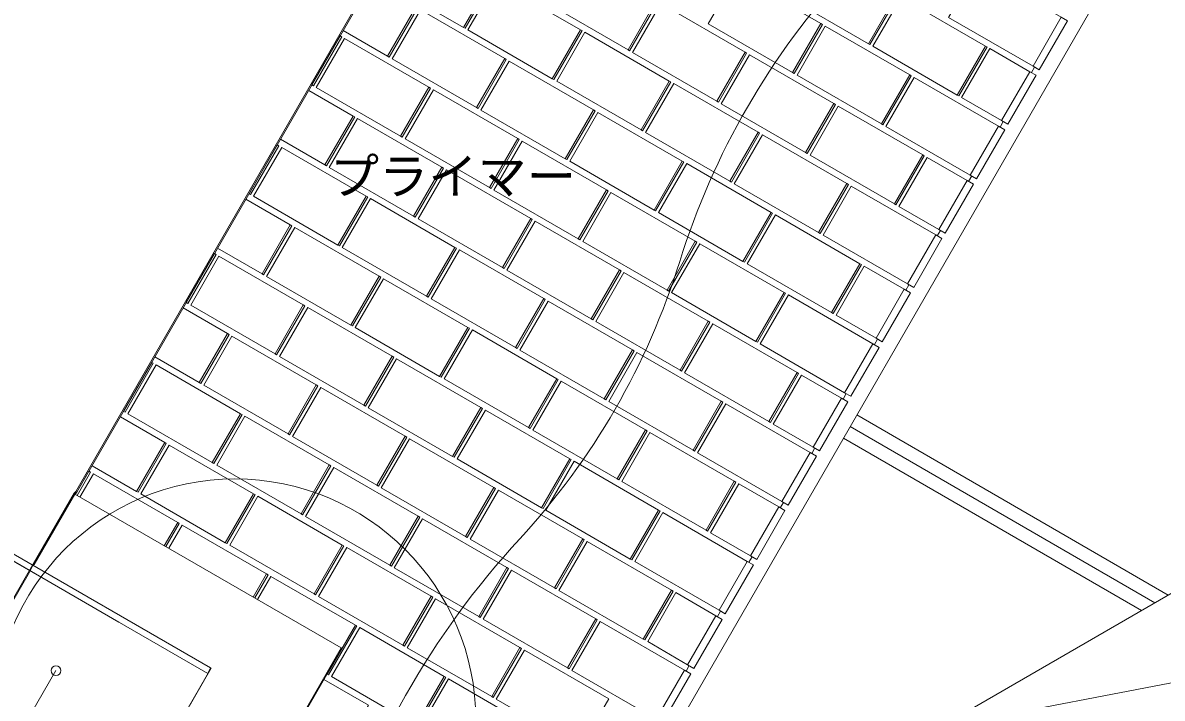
# Model space of a CAD drawing. Units: millimetres, scale not verified. Extents: x -1104 to 1104, y -764 to 764.
# Drawn here: x -295.1 to 75.3, y -543.9 to -324.4 of the extents above; entities that cross this region are included whole.
import ezdxf
from ezdxf.enums import TextEntityAlignment as Align

# ---------------------------------------------------------------- set-up
doc = ezdxf.new("R2010")
doc.units = ezdxf.units.MM
doc.header["$LTSCALE"] = 3
for name, color, linetype, lineweight in [('0-3_KUTAI', 3, 'Continuous', 18), ('0-4_BOUSUI', 1, 'Continuous', 18), ('0-5_MOJI', 7, 'Continuous', 18), ('0-6_HATCH', 9, 'Continuous', 18), ('0-8_KANAMONO', 4, 'Continuous', 18), ('0-C_tile', 9, 'Continuous', 18)]:
    doc.layers.add(name, color=color, linetype=linetype, lineweight=lineweight)
doc.styles.add('ＭＳ ゴシック', font='')
doc.styles.get('ＭＳ ゴシック').set_extended_font_data('MS Gothic')

msp = doc.modelspace()

# ---------------------------------------------------------------- linework, layer by layer
at = {"layer": '0-3_KUTAI'}
msp.add_line((208.987, -434.301), (-43.526, -580.089), dxfattribs=at)
msp.add_lwpolyline([(108.44, -237.402), (96.725, -242.813), (-127.029, -630.365)], dxfattribs=at)
at = {"layer": '0-4_BOUSUI'}
msp.add_line((-191.584, -527.564), (-278.186, -477.564), dxfattribs=at)
for points in [[(12.693, -90.616), (-20.993, -106.196), (-21.23, -106.406), (-39.008, -114.617), (-41.909, -116.292), (-79.863, -133.822), (-277.853, -476.751), (-278.41, -477.245), (-291.719, -500.296), (-291.886, -500.444), (-315.851, -541.952)], [(-315.545, -542.129), (-292.932, -502.962), (-292.743, -502.497), (-291.819, -500.673), (-291.382, -500.42), (-278.186, -477.564), (-277.542, -476.92), (-79.702, -134.251), (-41.931, -116.805), (-39.029, -115.13), (-21.602, -107.081), (-20.935, -106.414), (-19.513, -105.917), (-19.008, -105.782), (12.648, -91.161)]]:
    msp.add_lwpolyline(points, dxfattribs=at)
msp.add_lwpolyline([(-191.38, -527.682), (-224.039, -584.251), (-224.244, -584.133), (-191.584, -527.564)], close=True, dxfattribs=at)
at = {"layer": '0-5_MOJI'}
msp.add_line((-154.885, -583.462), (450.05, -467.875), dxfattribs=at)
msp.add_lwpolyline([(-390.752, -663.792), (-358.752, -663.792), (-284.347, -534.918)], dxfattribs=at)
for centre, radius in [((-226.15, -550.977), 78.32), ((-284.347, -534.918), 1.6)]:
    msp.add_circle(centre, radius, dxfattribs=at)
at = {"layer": '0-6_HATCH'}
for p, q in [((77.253, -510.357), (-23.971, -451.865)), ((72.924, -512.856), (-26.136, -455.614)), ((68.596, -515.355), (-28.301, -459.363))]:
    msp.add_line(p, q, dxfattribs=at)
for centre, radius, start, end in [((155.005, -475.721), 247.779, 137.30896, 162.69104), ((-307.679, -331.532), 236.851, 317.30896, 342.69104), ((67.942, -678.037), 274.183, 137.30896, 163.66409)]:
    msp.add_arc(centre, radius, start, end, dxfattribs=at)
at = {"layer": '0-8_KANAMONO'}
for p, q in [((-234.084, -534.006), (-320.687, -484.006)), ((-234.96, -535.885), (-321.619, -485.852)), ((-263.875, -519.163), (-321.61, -485.83))]:
    msp.add_line(p, q, dxfattribs=at)
msp.add_lwpolyline([(-234.96, -535.885), (-234.086, -534.146), (-233.988, -534.203), (-255.707, -571.82), (-258.83, -577.23), (-258.504, -577.419), (-255.794, -572.725), (-255.793, -588.536), (-255.524, -588.382), (-255.207, -586.527), (-255.293, -586.576), (-255.597, -588.324), (-255.707, -588.386), (-255.707, -572.433), (-258.503, -577.278), (-258.708, -577.16), (-253.111, -567.466), (-233.866, -534.132), (-234.084, -534.006), (-235.008, -535.83)], close=True, dxfattribs=at)
at = {"layer": '0-C_tile'}
for p, q in [((-191.97, -328.705), (-201.156, -344.615)), ((32.776, -340.611), (33.797, -338.844)), ((22.57, -358.289), (23.591, -356.521)), ((-212.383, -364.061), (-221.568, -379.97)), ((12.364, -375.967), (13.384, -374.199)), ((2.158, -393.644), (3.178, -391.877)), ((-232.795, -399.416), (-241.981, -415.326)), ((-8.049, -411.322), (-7.028, -409.554)), ((-18.255, -429), (-17.234, -427.232)), ((-253.207, -434.771), (-262.393, -450.681)), ((-28.461, -446.677), (-27.44, -444.91)), ((-38.667, -464.355), (-37.647, -462.587)), ((-48.873, -482.033), (-47.853, -480.265)), ((-59.08, -499.71), (-58.059, -497.943)), ((-69.286, -517.388), (-68.265, -515.62)), ((-79.492, -535.066), (-78.471, -533.298))]:
    msp.add_line(p, q, dxfattribs=at)
for points in [[(-151.876, -325.926), (-179.3, -310.093), (-170.114, -294.183), (-142.69, -310.016)], [(-20.221, -331.227), (-47.645, -315.393), (-38.459, -299.483), (-11.035, -315.317)], [(-98.368, -333.249), (-125.792, -317.415), (-116.607, -301.505), (-89.183, -317.339)], [(33.287, -338.549), (5.862, -322.716), (15.048, -306.806), (42.472, -322.639)], [(-123.008, -342.593), (-150.432, -326.76), (-141.247, -310.85), (-113.823, -326.683)], [(-44.861, -340.571), (-72.285, -324.738), (-63.099, -308.828), (-35.675, -324.661)], [(-69.501, -349.915), (-96.925, -334.082), (-87.739, -318.172), (-60.315, -334.005)], [(8.647, -347.893), (-18.778, -332.06), (-9.592, -316.15), (17.832, -331.983)], [(-147.648, -351.937), (-175.072, -336.104), (-165.887, -320.194), (-138.463, -336.027)], [(-15.993, -357.238), (-43.418, -341.404), (-34.232, -325.494), (-6.808, -341.328)], [(44.513, -323.818), (35.328, -339.728), (33.287, -338.549), (42.472, -322.639)], [(-172.288, -361.282), (-199.712, -345.448), (-190.527, -329.538), (-163.103, -345.372)], [(-94.141, -359.26), (-121.565, -343.426), (-112.379, -327.516), (-84.955, -343.35)], [(-118.781, -368.604), (-146.205, -352.771), (-137.019, -336.861), (-109.595, -352.694)], [(-40.633, -366.582), (-68.057, -350.749), (-58.872, -334.839), (-31.448, -350.672)], [(34.307, -341.495), (25.122, -357.405), (23.08, -356.227), (32.266, -340.317)], [(-65.273, -375.926), (-92.697, -360.093), (-83.512, -344.183), (-56.088, -360.016)], [(12.874, -373.904), (-14.55, -358.071), (-5.364, -342.161), (22.06, -357.994)], [(-143.421, -377.948), (-170.845, -362.115), (-161.659, -346.205), (-134.235, -362.038)], [(-11.766, -383.249), (-39.19, -367.415), (-30.004, -351.505), (-2.58, -367.339)], [(-168.061, -387.293), (-195.485, -371.459), (-186.299, -355.549), (-158.875, -371.383)], [(-89.913, -385.271), (-117.337, -369.437), (-108.152, -353.527), (-80.728, -369.361)], [(24.101, -359.173), (14.915, -375.083), (12.874, -373.904), (22.06, -357.994)], [(-114.553, -394.615), (-141.977, -378.782), (-132.792, -362.872), (-105.368, -378.705)], [(-36.406, -392.593), (-63.83, -376.76), (-54.644, -360.85), (-27.22, -376.683)], [(-192.701, -396.637), (-220.125, -380.804), (-210.939, -364.894), (-183.515, -380.727)], [(-61.046, -401.937), (-88.47, -386.104), (-79.284, -370.194), (-51.86, -386.027)], [(-139.193, -403.959), (-166.617, -388.126), (-157.432, -372.216), (-130.008, -388.049)], [(-7.538, -409.26), (-34.962, -393.426), (-25.777, -377.516), (1.647, -393.35)], [(13.895, -376.851), (4.709, -392.761), (2.668, -391.582), (11.854, -375.672)], [(-85.686, -411.282), (-113.11, -395.448), (-103.924, -379.538), (-76.5, -395.372)], [(-163.833, -413.304), (-191.257, -397.47), (-182.072, -381.561), (-154.648, -397.394)], [(-110.326, -420.626), (-137.75, -404.793), (-128.564, -388.883), (-101.14, -404.716)], [(-32.178, -418.604), (-59.602, -402.771), (-50.417, -386.861), (-22.993, -402.694)], [(-188.473, -422.648), (-215.897, -406.815), (-206.712, -390.905), (-179.288, -406.738)], [(-56.818, -427.948), (-84.242, -412.115), (-75.057, -396.205), (-47.633, -412.038)], [(3.689, -394.528), (-5.497, -410.438), (-7.538, -409.26), (1.647, -393.35)], [(-134.966, -429.97), (-162.39, -414.137), (-153.204, -398.227), (-125.78, -414.061)], [(-213.113, -431.992), (-240.537, -416.159), (-231.352, -400.249), (-203.927, -416.083)], [(-81.458, -437.293), (-108.882, -421.459), (-99.697, -405.549), (-72.273, -421.383)], [(-159.606, -439.315), (-187.03, -423.481), (-177.844, -407.572), (-150.42, -423.405)], [(-6.518, -412.206), (-15.703, -428.116), (-17.744, -426.937), (-8.559, -411.027)], [(-27.951, -444.615), (-55.375, -428.782), (-46.189, -412.872), (-18.765, -428.705)], [(-184.246, -448.659), (-211.67, -432.826), (-202.484, -416.916), (-175.06, -432.749)], [(-106.098, -446.637), (-133.522, -430.804), (-124.337, -414.894), (-96.913, -430.727)], [(-52.591, -453.959), (-80.015, -438.126), (-70.829, -422.216), (-43.405, -438.049)], [(-130.738, -455.981), (-158.162, -440.148), (-148.977, -424.238), (-121.552, -440.072)], [(-208.886, -458.003), (-236.31, -442.17), (-227.124, -426.26), (-199.7, -442.094)], [(-16.724, -429.884), (-25.909, -445.794), (-27.951, -444.615), (-18.765, -428.705)], [(-77.231, -463.304), (-104.655, -447.47), (-95.469, -431.561), (-68.045, -447.394)], [(-233.525, -467.348), (-260.95, -451.514), (-251.764, -435.605), (-224.34, -451.438)], [(-155.378, -465.326), (-182.802, -449.492), (-173.617, -433.583), (-146.192, -449.416)], [(-180.018, -474.67), (-207.442, -458.837), (-198.257, -442.927), (-170.832, -458.76)], [(-101.871, -472.648), (-129.295, -456.815), (-120.109, -440.905), (-92.685, -456.738)], [(-26.93, -447.561), (-36.116, -463.471), (-38.157, -462.293), (-28.971, -446.383)], [(-126.511, -481.992), (-153.935, -466.159), (-144.749, -450.249), (-117.325, -466.083)], [(-48.363, -479.97), (-75.787, -464.137), (-66.602, -448.227), (-39.178, -464.061)], [(-204.658, -484.014), (-232.082, -468.181), (-222.897, -452.271), (-195.472, -468.105)], [(-73.003, -489.315), (-100.427, -473.481), (-91.242, -457.572), (-63.817, -473.405)], [(-229.298, -493.359), (-256.722, -477.525), (-247.536, -461.616), (-220.112, -477.449)], [(-151.151, -491.337), (-178.575, -475.503), (-169.389, -459.594), (-141.965, -475.427)], [(-37.136, -465.239), (-46.322, -481.149), (-48.363, -479.97), (-39.178, -464.061)], [(-175.79, -500.681), (-203.215, -484.848), (-194.029, -468.938), (-166.605, -484.771)], [(-97.643, -498.659), (-125.067, -482.826), (-115.882, -466.916), (-88.457, -482.749)], [(-122.283, -508.003), (-149.707, -492.17), (-140.522, -476.26), (-113.097, -492.094)], [(-200.43, -510.025), (-227.855, -494.192), (-218.669, -478.282), (-191.245, -494.116)], [(-68.776, -515.326), (-96.2, -499.492), (-87.014, -483.583), (-59.59, -499.416)], [(-47.342, -482.917), (-56.528, -498.827), (-58.569, -497.648), (-49.384, -481.738)], [(-146.923, -517.348), (-174.347, -501.514), (-165.162, -485.605), (-137.737, -501.438)], [(-171.563, -526.692), (-198.987, -510.859), (-189.801, -494.949), (-162.377, -510.782)], [(-93.415, -524.67), (-120.84, -508.837), (-111.654, -492.927), (-84.23, -508.76)], [(-57.549, -500.594), (-66.734, -516.504), (-68.776, -515.326), (-59.59, -499.416)], [(-118.055, -534.014), (-145.48, -518.181), (-136.294, -502.271), (-108.87, -518.105)], [(-142.695, -543.359), (-170.12, -527.525), (-160.934, -511.616), (-133.51, -527.449)], [(-67.755, -518.272), (-76.94, -534.182), (-78.982, -533.003), (-69.796, -517.094)], [(-167.335, -552.703), (-194.76, -536.87), (-185.574, -520.96), (-158.15, -536.793)], [(-89.188, -550.681), (-116.612, -534.848), (-107.426, -518.938), (-80.002, -534.771)], [(-113.828, -560.025), (-141.252, -544.192), (-132.066, -528.282), (-104.642, -544.116)], [(-77.961, -535.95), (-87.147, -551.86), (-89.188, -550.681), (-80.002, -534.771)], [(-138.468, -569.37), (-165.892, -553.536), (-156.706, -537.627), (-129.282, -553.46)]]:
    msp.add_lwpolyline(points, close=True, dxfattribs=at)
for points in [[(-181.764, -311.027), (-167.33, -319.361), (-176.516, -335.271), (-190.95, -326.937)], [(-142.69, -310.016), (-142.18, -310.311), (-151.366, -326.221), (-151.876, -325.926)], [(-89.183, -317.339), (-88.672, -317.633), (-97.858, -333.543), (-98.368, -333.249)], [(-11.035, -315.317), (-10.525, -315.611), (-19.711, -331.521), (-20.221, -331.227)], [(-167.33, -319.361), (-166.82, -319.655), (-176.005, -335.565), (-176.516, -335.271)], [(-35.675, -324.661), (-35.165, -324.956), (-44.351, -340.866), (-44.861, -340.571)], [(-191.97, -328.705), (-191.46, -329), (-200.645, -344.91), (-201.156, -344.615)], [(-113.823, -326.683), (-113.312, -326.978), (-122.498, -342.888), (-123.008, -342.593)], [(17.832, -331.983), (18.342, -332.278), (9.157, -348.188), (8.647, -347.893)], [(23.08, -356.227), (10.09, -348.727), (19.276, -332.817), (32.266, -340.317)], [(-138.463, -336.027), (-137.952, -336.322), (-147.138, -352.232), (-147.648, -351.937)], [(-60.315, -334.005), (-59.805, -334.3), (-68.991, -350.21), (-69.501, -349.915)], [(-84.955, -343.35), (-84.445, -343.644), (-93.63, -359.554), (-94.141, -359.26)], [(-6.808, -341.328), (-6.297, -341.622), (-15.483, -357.532), (-15.993, -357.238)], [(-202.176, -346.383), (-187.743, -354.716), (-196.928, -370.626), (-211.362, -362.293)], [(-163.103, -345.372), (-162.592, -345.666), (-171.778, -361.576), (-172.288, -361.282)], [(-31.448, -350.672), (-30.937, -350.967), (-40.123, -366.877), (-40.633, -366.582)], [(-187.743, -354.716), (-187.232, -355.011), (-196.418, -370.921), (-196.928, -370.626)], [(-109.595, -352.694), (-109.085, -352.989), (-118.27, -368.899), (-118.781, -368.604)], [(-134.235, -362.038), (-133.725, -362.333), (-142.91, -378.243), (-143.421, -377.948)], [(-56.088, -360.016), (-55.577, -360.311), (-64.763, -376.221), (-65.273, -375.926)], [(-212.383, -364.061), (-211.872, -364.355), (-221.058, -380.265), (-221.568, -379.97)], [(-80.728, -369.361), (-80.217, -369.655), (-89.403, -385.565), (-89.913, -385.271)], [(-2.58, -367.339), (-2.07, -367.633), (-11.256, -383.543), (-11.766, -383.249)], [(2.668, -391.582), (-10.322, -384.082), (-1.137, -368.172), (11.854, -375.672)], [(-158.875, -371.383), (-158.365, -371.677), (-167.55, -387.587), (-168.061, -387.293)], [(-27.22, -376.683), (-26.71, -376.978), (-35.895, -392.888), (-36.406, -392.593)], [(-183.515, -380.727), (-183.005, -381.022), (-192.19, -396.932), (-192.701, -396.637)], [(-105.368, -378.705), (-104.857, -379), (-114.043, -394.91), (-114.553, -394.615)], [(-222.589, -381.738), (-208.155, -390.072), (-217.341, -405.981), (-231.774, -397.648)], [(-130.008, -388.049), (-129.497, -388.344), (-138.683, -404.254), (-139.193, -403.959)], [(-51.86, -386.027), (-51.35, -386.322), (-60.535, -402.232), (-61.046, -401.937)], [(-208.155, -390.072), (-207.645, -390.366), (-216.83, -406.276), (-217.341, -405.981)], [(-76.5, -395.372), (-75.99, -395.666), (-85.175, -411.576), (-85.686, -411.282)], [(-232.795, -399.416), (-232.285, -399.71), (-241.47, -415.62), (-241.981, -415.326)], [(-154.648, -397.394), (-154.137, -397.688), (-163.323, -413.598), (-163.833, -413.304)], [(-22.993, -402.694), (-22.482, -402.989), (-31.668, -418.899), (-32.178, -418.604)], [(-17.744, -426.937), (-30.735, -419.437), (-21.549, -403.527), (-8.559, -411.027)], [(-179.288, -406.738), (-178.777, -407.033), (-187.963, -422.943), (-188.473, -422.648)], [(-101.14, -404.716), (-100.63, -405.011), (-109.815, -420.921), (-110.326, -420.626)], [(-125.78, -414.061), (-125.27, -414.355), (-134.455, -430.265), (-134.966, -429.97)], [(-47.633, -412.038), (-47.122, -412.333), (-56.308, -428.243), (-56.818, -427.948)], [(-243.001, -417.094), (-228.567, -425.427), (-237.753, -441.337), (-252.187, -433.003)], [(-203.927, -416.083), (-203.417, -416.377), (-212.603, -432.287), (-213.113, -431.992)], [(-72.273, -421.383), (-71.762, -421.677), (-80.948, -437.587), (-81.458, -437.293)], [(-228.567, -425.427), (-228.057, -425.721), (-237.243, -441.631), (-237.753, -441.337)], [(-150.42, -423.405), (-149.91, -423.699), (-159.095, -439.609), (-159.606, -439.315)], [(-175.06, -432.749), (-174.55, -433.044), (-183.735, -448.954), (-184.246, -448.659)], [(-96.913, -430.727), (-96.402, -431.022), (-105.588, -446.932), (-106.098, -446.637)], [(-253.207, -434.771), (-252.697, -435.066), (-261.883, -450.976), (-262.393, -450.681)], [(-121.552, -440.072), (-121.042, -440.366), (-130.228, -456.276), (-130.738, -455.981)], [(-43.405, -438.049), (-42.895, -438.344), (-52.08, -454.254), (-52.591, -453.959)], [(-38.157, -462.293), (-51.147, -454.793), (-41.962, -438.883), (-28.971, -446.383)], [(-199.7, -442.094), (-199.19, -442.388), (-208.375, -458.298), (-208.886, -458.003)], [(-68.045, -447.394), (-67.535, -447.688), (-76.72, -463.598), (-77.231, -463.304)], [(-224.34, -451.438), (-223.83, -451.732), (-233.015, -467.642), (-233.525, -467.348)], [(-146.192, -449.416), (-145.682, -449.71), (-154.868, -465.62), (-155.378, -465.326)], [(-263.414, -452.449), (-248.98, -460.782), (-258.165, -476.692), (-272.599, -468.359)], [(-170.832, -458.76), (-170.322, -459.055), (-179.508, -474.965), (-180.018, -474.67)], [(-92.685, -456.738), (-92.175, -457.033), (-101.36, -472.943), (-101.871, -472.648)], [(-248.98, -460.782), (-248.47, -461.077), (-257.655, -476.987), (-258.165, -476.692)], [(-117.325, -466.083), (-116.815, -466.377), (-126, -482.287), (-126.511, -481.992)], [(-273.62, -470.127), (-273.62, -470.127), (-277.982, -477.682)], [(-273.62, -470.127), (-273.11, -470.421), (-277.472, -477.977)], [(-195.472, -468.105), (-194.962, -468.399), (-204.148, -484.309), (-204.658, -484.014)], [(-276.539, -478.516), (-272.176, -470.96), (-244.752, -486.793), (-249.115, -494.349)], [(-63.817, -473.405), (-63.307, -473.699), (-72.493, -489.609), (-73.003, -489.315)], [(-220.112, -477.449), (-219.602, -477.743), (-228.788, -493.653), (-229.298, -493.359)], [(-141.965, -475.427), (-141.455, -475.721), (-150.64, -491.631), (-151.151, -491.337)], [(-58.569, -497.648), (-71.56, -490.148), (-62.374, -474.238), (-49.384, -481.738)], [(-166.605, -484.771), (-166.095, -485.066), (-175.28, -500.976), (-175.79, -500.681)], [(-88.457, -482.749), (-87.947, -483.044), (-97.133, -498.954), (-97.643, -498.659)], [(-244.752, -486.793), (-244.242, -487.088), (-248.604, -494.644)], [(-247.671, -495.182), (-243.309, -487.627), (-215.885, -503.46), (-220.247, -511.016)], [(-113.097, -492.094), (-112.587, -492.388), (-121.773, -508.298), (-122.283, -508.003)], [(-191.245, -494.116), (-190.735, -494.41), (-199.92, -510.32), (-200.43, -510.025)], [(-215.885, -503.46), (-215.374, -503.754), (-219.737, -511.31)], [(-137.737, -501.438), (-137.227, -501.732), (-146.413, -517.642), (-146.923, -517.348)], [(-218.804, -511.849), (-214.441, -504.293), (-187.017, -520.127), (-196.203, -536.036)], [(-162.377, -510.782), (-161.867, -511.077), (-171.053, -526.987), (-171.563, -526.692)], [(-84.23, -508.76), (-83.72, -509.055), (-92.905, -524.965), (-93.415, -524.67)], [(-78.982, -533.003), (-91.972, -525.503), (-82.787, -509.594), (-69.796, -517.094)], [(-108.87, -518.105), (-108.36, -518.399), (-117.545, -534.309), (-118.055, -534.014)], [(-187.017, -520.127), (-186.507, -520.421), (-195.693, -536.331), (-196.203, -536.036)], [(-133.51, -527.449), (-133, -527.743), (-142.185, -543.653), (-142.695, -543.359)], [(-158.15, -536.793), (-157.639, -537.088), (-166.825, -552.998), (-167.335, -552.703)], [(-197.224, -537.804), (-182.79, -546.138), (-191.975, -562.047), (-206.409, -553.714)]]:
    msp.add_lwpolyline(points, dxfattribs=at)

# ---------------------------------------------------------------- texts
at = {"layer": '0-5_MOJI', "style": 'ＭＳ ゴシック'}
msp.add_text('プライマー', height=11.73, dxfattribs=at).set_placement((-195.302, -383.662), align=Align.BOTTOM_LEFT)

doc.saveas('drawing.dxf')
